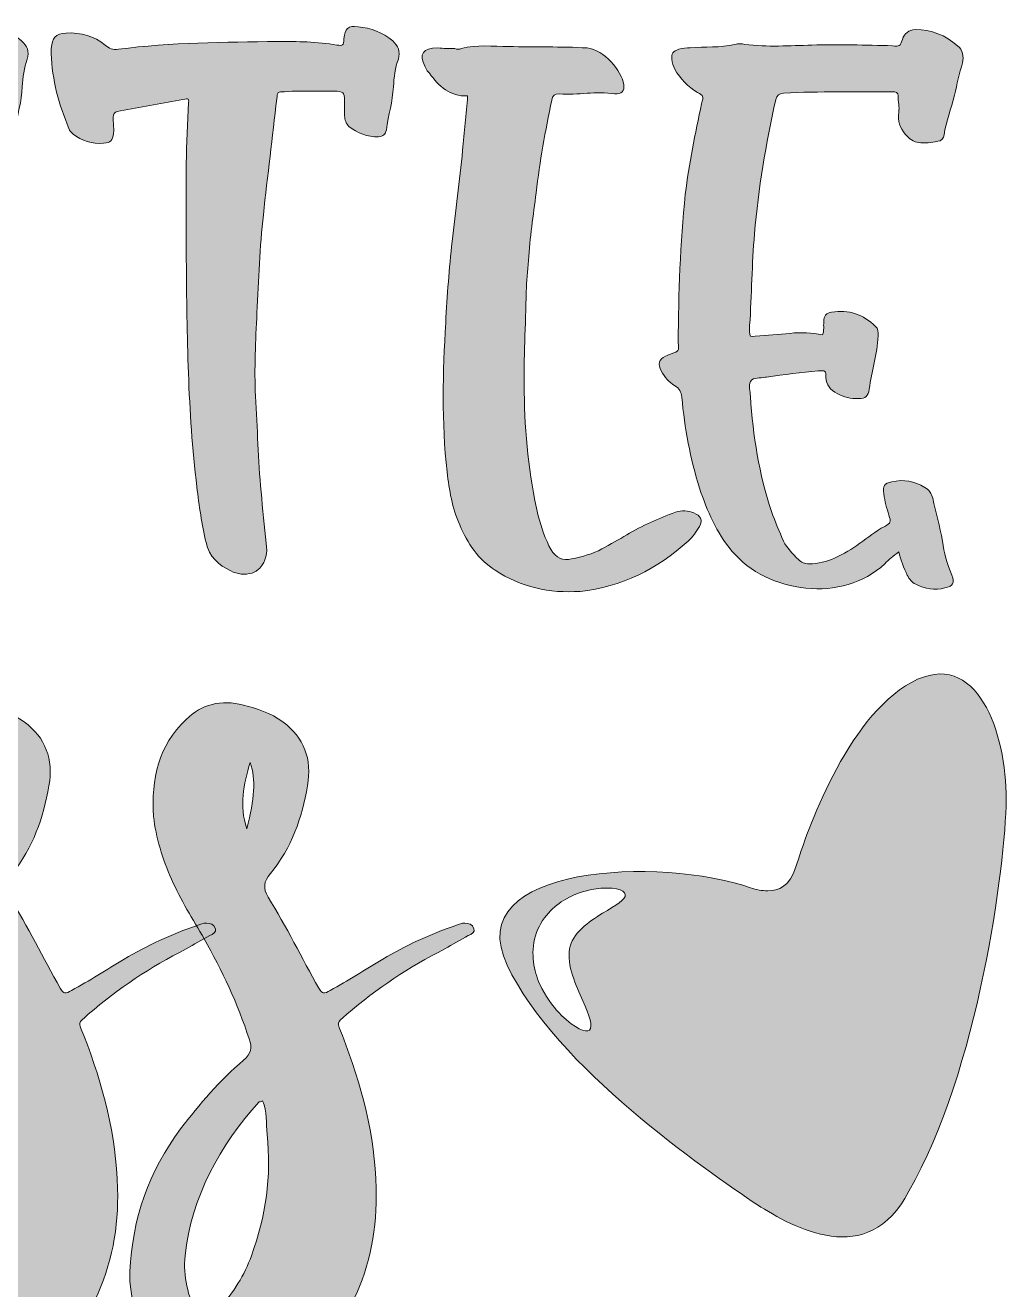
# Model space of a CAD drawing. Header units: inches. Extents: x 147 to 932, y -952 to -128.
# Drawn here: x 540 to 932, y -633 to -128 of the extents above; entities that cross this region are included whole.
import ezdxf

# ---------------------------------------------------------------- set-up
doc = ezdxf.new("R2010")
doc.units = ezdxf.units.IN
doc.header["$MEASUREMENT"] = 0
doc.layers.add('Layer 1', color=7, linetype='Continuous')

# ---------------------------------------------------------------- blocks, each defined once
blk = doc.blocks.new('block 3')
at = {"layer": 'Layer 1', "true_color": 0xf4d561}
h = blk.add_hatch(color=41, dxfattribs=at)
h.dxf.hatch_style = 2
edge = h.paths.add_edge_path()
edge.add_spline(control_points=[(498.21, -568.61), (505.85, -558.73), (513.94, -549.29), (523.37, -541.2), (526.52, -538.51), (526.97, -536.26), (525.62, -532.67), (521.13, -518.74), (514.84, -505.26), (507.65, -492.68), (503.15, -485.05), (498.21, -476.96), (494.62, -468.87), (491.03, -460.79), (488.33, -452.25), (487.43, -443.72), (486.53, -428.89), (489.23, -415.41), (500.46, -405.08), (506.75, -398.79), (514.39, -396.99), (523.37, -399.24), (528.76, -400.59), (534.15, -402.38), (539.1, -405.98), (547.63, -412.27), (550.78, -420.8), (548.98, -431.59), (546.73, -444.17), (542.69, -456.29), (534.15, -466.63), (531.46, -469.77), (531.01, -472.47), (533.25, -476.06), (540.45, -487.74), (546.73, -500.32), (553.47, -512.45), (554.82, -514.7), (555.72, -514.7), (557.96, -513.35), (565.15, -509.31), (571.89, -505.26), (579.08, -500.77), (588.06, -495.38), (597.95, -490.89), (608.28, -487.29), (609.63, -486.84), (610.53, -486.39), (611.87, -486.39), (613.22, -486.39), (615.02, -486.84), (615.47, -488.64), (615.92, -489.99), (614.57, -490.89), (613.22, -491.34), (610.08, -493.13), (606.94, -494.93), (603.79, -496.73), (589.41, -503.92), (576.84, -512.45), (564.7, -522.79), (560.21, -526.83), (560.66, -525.48), (562.91, -531.32), (570.55, -551.09), (575.94, -571.31), (576.38, -592.42), (576.84, -608.15), (574.14, -622.97), (567.4, -636.9), (558.86, -654.87), (536.4, -667.45), (515.29, -664.3), (511.24, -663.4), (506.75, -662.96), (502.26, -661.61), (482.94, -654.87), (479.79, -645.88), (478, -629.71), (478, -628.36), (478, -627.01), (478, -625.66), (478.89, -604.55), (485.63, -585.68), (498.21, -568.61)], knot_values=[0, 0, 0, 0, 1, 1, 1, 2, 2, 2, 3, 3, 3, 4, 4, 4, 5, 5, 5, 6, 6, 6, 7, 7, 7, 8, 8, 8, 9, 9, 9, 10, 10, 10, 11, 11, 11, 12, 12, 12, 13, 13, 13, 14, 14, 14, 15, 15, 15, 16, 16, 16, 17, 17, 17, 18, 18, 18, 19, 19, 19, 20, 20, 20, 21, 21, 21, 22, 22, 22, 23, 23, 23, 24, 24, 24, 25, 25, 25, 26, 26, 26, 27, 27, 27, 28, 28, 28, 28], degree=3, periodic=1)
edge = h.paths.add_edge_path()
edge.add_spline(control_points=[(529.66, -557.83), (513.94, -575.35), (502.71, -595.56), (500.01, -619.37), (499.11, -627.46), (501.36, -635.55), (504.5, -642.74), (505.85, -645.88), (506.75, -645.88), (509.44, -644.08), (510.79, -643.19), (512.14, -641.84), (513.49, -640.49), (519.33, -634.2), (523.82, -627.01), (526.52, -619.37), (532.36, -603.65), (534.6, -587.48), (532.81, -570.85), (532.36, -566.36), (532.81, -561.87), (531.01, -557.38), (530.11, -557.83), (529.66, -557.83), (529.66, -557.83)], knot_values=[0, 0, 0, 0, 1, 1, 1, 2, 2, 2, 3, 3, 3, 4, 4, 4, 5, 5, 5, 6, 6, 6, 7, 7, 7, 8, 8, 8, 8], degree=3, periodic=1)
edge = h.paths.add_edge_path()
edge.add_spline(control_points=[(524.72, -448.66), (527.86, -436.53), (528.31, -429.34), (526.07, -422.15), (523.37, -431.14), (521.58, -439.22), (524.72, -448.66)], knot_values=[0, 0, 0, 0, 1, 1, 1, 2, 2, 2, 2], degree=3, periodic=1)
h = blk.add_hatch(color=41, dxfattribs=at)
h.dxf.hatch_style = 2
edge = h.paths.add_edge_path()
edge.add_spline(control_points=[(601.54, -568.61), (609.18, -558.73), (617.26, -549.29), (626.7, -541.2), (629.85, -538.51), (630.29, -536.26), (628.95, -532.67), (624.46, -518.74), (618.16, -505.26), (610.98, -492.68), (606.48, -485.05), (601.54, -476.96), (597.95, -468.87), (594.36, -460.79), (591.66, -452.25), (590.76, -443.72), (589.86, -428.89), (592.56, -415.41), (603.79, -405.08), (610.08, -398.79), (617.72, -396.99), (626.7, -399.24), (632.09, -400.59), (637.48, -402.38), (642.43, -405.98), (650.96, -412.27), (654.11, -420.8), (652.31, -431.59), (650.07, -444.17), (646.02, -456.29), (637.48, -466.63), (634.79, -469.77), (634.34, -472.47), (636.58, -476.06), (643.77, -487.74), (650.07, -500.32), (656.8, -512.45), (658.15, -514.7), (659.05, -514.7), (661.29, -513.35), (668.48, -509.31), (675.22, -505.26), (682.41, -500.77), (691.39, -495.38), (701.28, -490.89), (711.61, -487.29), (712.96, -486.84), (713.86, -486.39), (715.2, -486.39), (716.55, -486.39), (718.35, -486.84), (718.8, -488.64), (719.25, -489.99), (717.9, -490.89), (716.55, -491.34), (713.41, -493.13), (710.27, -494.93), (707.12, -496.73), (692.74, -503.92), (680.17, -512.45), (668.03, -522.79), (663.54, -526.83), (663.99, -525.48), (666.24, -531.32), (673.88, -551.09), (679.27, -571.31), (679.71, -592.42), (680.17, -608.15), (677.47, -622.97), (670.73, -636.9), (662.19, -654.87), (639.73, -667.45), (618.62, -664.3), (614.57, -663.4), (610.08, -662.96), (605.59, -661.61), (586.27, -654.87), (583.12, -645.88), (581.33, -629.71), (581.33, -628.36), (581.33, -627.01), (581.33, -625.66), (582.23, -604.55), (588.96, -585.68), (601.54, -568.61)], knot_values=[0, 0, 0, 0, 1, 1, 1, 2, 2, 2, 3, 3, 3, 4, 4, 4, 5, 5, 5, 6, 6, 6, 7, 7, 7, 8, 8, 8, 9, 9, 9, 10, 10, 10, 11, 11, 11, 12, 12, 12, 13, 13, 13, 14, 14, 14, 15, 15, 15, 16, 16, 16, 17, 17, 17, 18, 18, 18, 19, 19, 19, 20, 20, 20, 21, 21, 21, 22, 22, 22, 23, 23, 23, 24, 24, 24, 25, 25, 25, 26, 26, 26, 27, 27, 27, 28, 28, 28, 28], degree=3, periodic=1)
edge = h.paths.add_edge_path()
edge.add_spline(control_points=[(632.99, -557.83), (617.26, -575.35), (606.04, -595.56), (603.34, -619.37), (602.44, -627.46), (604.69, -635.55), (607.83, -642.74), (609.18, -645.88), (610.08, -645.88), (612.77, -644.08), (614.12, -643.19), (615.47, -641.84), (616.82, -640.49), (622.66, -634.2), (627.15, -627.01), (629.85, -619.37), (635.69, -603.65), (637.93, -587.48), (636.14, -570.85), (635.69, -566.36), (636.14, -561.87), (634.34, -557.38), (633.44, -557.83), (632.99, -557.83), (632.99, -557.83)], knot_values=[0, 0, 0, 0, 1, 1, 1, 2, 2, 2, 3, 3, 3, 4, 4, 4, 5, 5, 5, 6, 6, 6, 7, 7, 7, 8, 8, 8, 8], degree=3, periodic=1)
edge = h.paths.add_edge_path()
edge.add_spline(control_points=[(628.05, -448.66), (631.19, -436.53), (631.64, -429.34), (629.4, -422.15), (626.7, -431.14), (624.9, -439.22), (628.05, -448.66)], knot_values=[0, 0, 0, 0, 1, 1, 1, 2, 2, 2, 2], degree=3, periodic=1)
at = {"layer": 'Layer 1', "lineweight": 0}
for points, knots in [([(498.21, -568.61), (505.85, -558.73), (513.94, -549.29), (523.37, -541.2), (526.52, -538.51), (526.97, -536.26), (525.62, -532.67), (521.13, -518.74), (514.84, -505.26), (507.65, -492.68), (503.15, -485.05), (498.21, -476.96), (494.62, -468.87), (491.03, -460.79), (488.33, -452.25), (487.43, -443.72), (486.53, -428.89), (489.23, -415.41), (500.46, -405.08), (506.75, -398.79), (514.39, -396.99), (523.37, -399.24), (528.76, -400.59), (534.15, -402.38), (539.1, -405.98), (547.63, -412.27), (550.78, -420.8), (548.98, -431.59), (546.73, -444.17), (542.69, -456.29), (534.15, -466.63), (531.46, -469.77), (531.01, -472.47), (533.25, -476.06), (540.45, -487.74), (546.73, -500.32), (553.47, -512.45), (554.82, -514.7), (555.72, -514.7), (557.96, -513.35), (565.15, -509.31), (571.89, -505.26), (579.08, -500.77), (588.06, -495.38), (597.95, -490.89), (608.28, -487.29), (609.63, -486.84), (610.53, -486.39), (611.87, -486.39), (613.22, -486.39), (615.02, -486.84), (615.47, -488.64), (615.92, -489.99), (614.57, -490.89), (613.22, -491.34), (610.08, -493.13), (606.94, -494.93), (603.79, -496.73), (589.41, -503.92), (576.84, -512.45), (564.7, -522.79), (560.21, -526.83), (560.66, -525.48), (562.91, -531.32), (570.55, -551.09), (575.94, -571.31), (576.38, -592.42), (576.84, -608.15), (574.14, -622.97), (567.4, -636.9), (558.86, -654.87), (536.4, -667.45), (515.29, -664.3), (511.24, -663.4), (506.75, -662.96), (502.26, -661.61), (482.94, -654.87), (479.79, -645.88), (478, -629.71), (478, -628.36), (478, -627.01), (478, -625.66), (478.89, -604.55), (485.63, -585.68), (498.21, -568.61)], [0, 0, 0, 0, 1, 1, 1, 2, 2, 2, 3, 3, 3, 4, 4, 4, 5, 5, 5, 6, 6, 6, 7, 7, 7, 8, 8, 8, 9, 9, 9, 10, 10, 10, 11, 11, 11, 12, 12, 12, 13, 13, 13, 14, 14, 14, 15, 15, 15, 16, 16, 16, 17, 17, 17, 18, 18, 18, 19, 19, 19, 20, 20, 20, 21, 21, 21, 22, 22, 22, 23, 23, 23, 24, 24, 24, 25, 25, 25, 26, 26, 26, 27, 27, 27, 28, 28, 28, 28]), ([(601.54, -568.61), (609.18, -558.73), (617.26, -549.29), (626.7, -541.2), (629.85, -538.51), (630.29, -536.26), (628.95, -532.67), (624.46, -518.74), (618.16, -505.26), (610.98, -492.68), (606.48, -485.05), (601.54, -476.96), (597.95, -468.87), (594.36, -460.79), (591.66, -452.25), (590.76, -443.72), (589.86, -428.89), (592.56, -415.41), (603.79, -405.08), (610.08, -398.79), (617.72, -396.99), (626.7, -399.24), (632.09, -400.59), (637.48, -402.38), (642.43, -405.98), (650.96, -412.27), (654.11, -420.8), (652.31, -431.59), (650.07, -444.17), (646.02, -456.29), (637.48, -466.63), (634.79, -469.77), (634.34, -472.47), (636.58, -476.06), (643.77, -487.74), (650.07, -500.32), (656.8, -512.45), (658.15, -514.7), (659.05, -514.7), (661.29, -513.35), (668.48, -509.31), (675.22, -505.26), (682.41, -500.77), (691.39, -495.38), (701.28, -490.89), (711.61, -487.29), (712.96, -486.84), (713.86, -486.39), (715.2, -486.39), (716.55, -486.39), (718.35, -486.84), (718.8, -488.64), (719.25, -489.99), (717.9, -490.89), (716.55, -491.34), (713.41, -493.13), (710.27, -494.93), (707.12, -496.73), (692.74, -503.92), (680.17, -512.45), (668.03, -522.79), (663.54, -526.83), (663.99, -525.48), (666.24, -531.32), (673.88, -551.09), (679.27, -571.31), (679.71, -592.42), (680.17, -608.15), (677.47, -622.97), (670.73, -636.9), (662.19, -654.87), (639.73, -667.45), (618.62, -664.3), (614.57, -663.4), (610.08, -662.96), (605.59, -661.61), (586.27, -654.87), (583.12, -645.88), (581.33, -629.71), (581.33, -628.36), (581.33, -627.01), (581.33, -625.66), (582.23, -604.55), (588.96, -585.68), (601.54, -568.61)], [0, 0, 0, 0, 1, 1, 1, 2, 2, 2, 3, 3, 3, 4, 4, 4, 5, 5, 5, 6, 6, 6, 7, 7, 7, 8, 8, 8, 9, 9, 9, 10, 10, 10, 11, 11, 11, 12, 12, 12, 13, 13, 13, 14, 14, 14, 15, 15, 15, 16, 16, 16, 17, 17, 17, 18, 18, 18, 19, 19, 19, 20, 20, 20, 21, 21, 21, 22, 22, 22, 23, 23, 23, 24, 24, 24, 25, 25, 25, 26, 26, 26, 27, 27, 27, 28, 28, 28, 28]), ([(628.05, -448.66), (631.19, -436.53), (631.64, -429.34), (629.4, -422.15), (626.7, -431.14), (624.9, -439.22), (628.05, -448.66)], [0, 0, 0, 0, 1, 1, 1, 2, 2, 2, 2]), ([(632.99, -557.83), (617.26, -575.35), (606.04, -595.56), (603.34, -619.37), (602.44, -627.46), (604.69, -635.55), (607.83, -642.74), (609.18, -645.88), (610.08, -645.88), (612.77, -644.08), (614.12, -643.19), (615.47, -641.84), (616.82, -640.49), (622.66, -634.2), (627.15, -627.01), (629.85, -619.37), (635.69, -603.65), (637.93, -587.48), (636.14, -570.85), (635.69, -566.36), (636.14, -561.87), (634.34, -557.38), (633.44, -557.83), (632.99, -557.83), (632.99, -557.83)], [0, 0, 0, 0, 1, 1, 1, 2, 2, 2, 3, 3, 3, 4, 4, 4, 5, 5, 5, 6, 6, 6, 7, 7, 7, 8, 8, 8, 8])]:
    blk.add_open_spline(points, degree=3, knots=knots, dxfattribs=at)
blk = doc.blocks.new('block 4')
at = {"layer": 'Layer 1', "true_color": 0xffffff}
h = blk.add_hatch(color=7, dxfattribs=at)
h.dxf.hatch_style = 2
edge = h.paths.add_edge_path()
edge.add_spline(control_points=[(455.56, -183.47), (455.56, -175.56), (456.13, -167.37), (456.41, -159.18), (456.69, -156.92), (456.69, -156.63), (454.15, -157.2), (446.24, -158.61), (438.61, -160.02), (430.71, -161.44), (426.19, -162.28), (426.19, -162.28), (426.47, -167.08), (426.47, -168.21), (426.75, -169.34), (426.47, -170.76), (426.19, -173.58), (425.34, -174.43), (422.51, -174.71), (417.99, -174.99), (413.76, -173.86), (410.37, -171.04), (409.52, -170.47), (408.95, -169.63), (408.67, -168.78), (404.72, -159.46), (401.89, -149.29), (401.61, -138.84), (401.61, -138.27), (401.61, -137.42), (401.61, -136.86), (401.89, -132.62), (403.31, -130.93), (407.54, -130.64), (413.47, -130.36), (418.84, -131.77), (423.08, -135.45), (424.77, -136.86), (426.19, -137.42), (428.45, -137.14), (449.63, -134.32), (470.82, -134.32), (492, -134.03), (499.91, -134.03), (507.82, -134.03), (515.73, -135.45), (518.27, -135.73), (518.27, -135.73), (518.56, -132.9), (518.84, -128.95), (520.25, -127.54), (524.21, -128.1), (529.29, -128.67), (534.09, -130.36), (538.05, -133.75), (540.31, -135.73), (541.16, -137.99), (540.31, -141.1), (538.9, -144.49), (538.61, -148.44), (538.33, -152.11), (538.05, -158.04), (536.35, -163.41), (535.5, -169.34), (535.22, -171.04), (534.09, -171.89), (532.4, -172.17), (527.88, -172.17), (523.92, -170.76), (520.53, -167.93), (519.4, -166.8), (518.84, -165.39), (518.84, -163.69), (518.84, -161.72), (518.84, -159.74), (518.84, -157.76), (518.56, -154.09), (518.56, -154.09), (514.6, -153.81), (512.06, -153.81), (509.52, -153.81), (506.98, -153.81), (503.02, -153.81), (498.78, -153.81), (494.83, -154.09), (492, -154.09), (492, -154.09), (491.72, -156.92), (490.03, -172.17), (488.05, -187.7), (486.35, -203.24), (484.94, -216.24), (484.38, -229.23), (483.81, -242.5), (483.25, -253.52), (482.68, -264.82), (483.25, -275.84), (484.09, -288.55), (484.09, -301.26), (485.51, -313.97), (486.07, -321.03), (486.64, -327.81), (487.48, -334.59), (488.05, -338.55), (487.48, -341.66), (484.94, -344.48), (484.09, -345.33), (482.96, -346.17), (481.84, -346.46), (479.01, -347.31), (475.9, -347.02), (473.36, -345.61), (468.56, -343.35), (464.6, -339.96), (463.47, -334.31), (461.78, -326.97), (460.65, -319.62), (459.8, -312), (456.13, -281.77), (455.85, -251.54), (455.56, -221.04), (455.56, -208.61), (455.56, -196.18), (455.56, -183.47)], knot_values=[0, 0, 0, 0, 1, 1, 1, 2, 2, 2, 3, 3, 3, 4, 4, 4, 5, 5, 5, 6, 6, 6, 7, 7, 7, 8, 8, 8, 9, 9, 9, 10, 10, 10, 11, 11, 11, 12, 12, 12, 13, 13, 13, 14, 14, 14, 15, 15, 15, 16, 16, 16, 17, 17, 17, 18, 18, 18, 19, 19, 19, 20, 20, 20, 21, 21, 21, 22, 22, 22, 23, 23, 23, 24, 24, 24, 25, 25, 25, 26, 26, 26, 27, 27, 27, 28, 28, 28, 29, 29, 29, 30, 30, 30, 31, 31, 31, 32, 32, 32, 33, 33, 33, 34, 34, 34, 35, 35, 35, 36, 36, 36, 37, 37, 37, 38, 38, 38, 39, 39, 39, 40, 40, 40, 41, 41, 41, 41], degree=3, periodic=1)
h = blk.add_hatch(color=7, dxfattribs=at)
h.dxf.hatch_style = 2
edge = h.paths.add_edge_path()
edge.add_spline(control_points=[(603.85, -183.47), (603.85, -175.56), (604.42, -167.37), (604.7, -159.18), (604.98, -156.92), (604.98, -156.63), (602.44, -157.2), (594.53, -158.61), (586.9, -160.02), (578.99, -161.44), (574.47, -162.28), (574.47, -162.28), (574.75, -167.08), (574.75, -168.21), (575.04, -169.34), (574.75, -170.76), (574.47, -173.58), (573.63, -174.43), (570.8, -174.71), (566.28, -174.99), (562.05, -173.86), (558.66, -171.04), (557.81, -170.47), (557.24, -169.63), (556.96, -168.78), (553, -159.46), (550.18, -149.29), (549.9, -138.84), (549.9, -138.27), (549.9, -137.42), (549.9, -136.86), (550.18, -132.62), (551.59, -130.93), (555.83, -130.64), (561.76, -130.36), (567.13, -131.77), (571.37, -135.45), (573.06, -136.86), (574.47, -137.42), (576.73, -137.14), (597.92, -134.32), (619.1, -134.32), (640.29, -134.03), (648.2, -134.03), (656.11, -134.03), (664.02, -135.45), (666.56, -135.73), (666.56, -135.73), (666.85, -132.9), (667.13, -128.95), (668.54, -127.54), (672.49, -128.1), (677.58, -128.67), (682.38, -130.36), (686.33, -133.75), (688.6, -135.73), (689.44, -137.99), (688.6, -141.1), (687.18, -144.49), (686.9, -148.44), (686.62, -152.11), (686.33, -158.04), (684.64, -163.41), (683.8, -169.34), (683.51, -171.04), (682.38, -171.89), (680.69, -172.17), (676.17, -172.17), (672.21, -170.76), (668.82, -167.93), (667.69, -166.8), (667.13, -165.39), (667.13, -163.69), (667.13, -161.72), (667.13, -159.74), (667.13, -157.76), (666.85, -154.09), (666.85, -154.09), (662.89, -153.81), (660.35, -153.81), (657.81, -153.81), (655.26, -153.81), (651.31, -153.81), (647.07, -153.81), (643.12, -154.09), (640.29, -154.09), (640.29, -154.09), (640.01, -156.92), (638.32, -172.17), (636.34, -187.7), (634.64, -203.24), (633.23, -216.24), (632.66, -229.23), (632.1, -242.5), (631.53, -253.52), (630.97, -264.82), (631.53, -275.84), (632.38, -288.55), (632.38, -301.26), (633.8, -313.97), (634.36, -321.03), (634.93, -327.81), (635.77, -334.59), (636.34, -338.55), (635.77, -341.66), (633.23, -344.48), (632.38, -345.33), (631.25, -346.17), (630.12, -346.46), (627.3, -347.31), (624.19, -347.02), (621.65, -345.61), (616.85, -343.35), (612.89, -339.96), (611.76, -334.31), (610.06, -326.97), (608.94, -319.62), (608.09, -312), (604.42, -281.77), (604.13, -251.54), (603.85, -221.04), (603.85, -208.61), (603.85, -196.18), (603.85, -183.47)], knot_values=[0, 0, 0, 0, 1, 1, 1, 2, 2, 2, 3, 3, 3, 4, 4, 4, 5, 5, 5, 6, 6, 6, 7, 7, 7, 8, 8, 8, 9, 9, 9, 10, 10, 10, 11, 11, 11, 12, 12, 12, 13, 13, 13, 14, 14, 14, 15, 15, 15, 16, 16, 16, 17, 17, 17, 18, 18, 18, 19, 19, 19, 20, 20, 20, 21, 21, 21, 22, 22, 22, 23, 23, 23, 24, 24, 24, 25, 25, 25, 26, 26, 26, 27, 27, 27, 28, 28, 28, 29, 29, 29, 30, 30, 30, 31, 31, 31, 32, 32, 32, 33, 33, 33, 34, 34, 34, 35, 35, 35, 36, 36, 36, 37, 37, 37, 38, 38, 38, 39, 39, 39, 40, 40, 40, 41, 41, 41, 41], degree=3, periodic=1)
h = blk.add_hatch(color=7, dxfattribs=at)
h.dxf.hatch_style = 2
edge = h.paths.add_edge_path()
edge.add_spline(control_points=[(858.64, -246.18), (858.64, -243.64), (859.48, -242.5), (861.74, -242.22), (868.52, -241.09), (874.45, -243.07), (879.26, -247.87), (880.38, -248.72), (880.38, -250.13), (880.38, -251.83), (879.82, -258.89), (877.84, -265.95), (876.72, -273.01), (876.43, -275.84), (875.3, -276.69), (872.48, -276.69), (869.37, -276.97), (866.54, -276.12), (864, -274.71), (861.18, -273.3), (859.48, -271.32), (859.48, -268.21), (859.48, -265.67), (859.2, -265.39), (856.37, -265.67), (849.6, -266.23), (842.82, -267.08), (835.76, -268.21), (835.76, -268.21), (835.47, -268.21), (835.19, -268.21), (833.21, -268.78), (830.67, -267.93), (829.26, -269.91), (828.41, -271.6), (829.26, -273.86), (829.26, -275.84), (830.39, -291.66), (832.65, -306.91), (837.73, -321.88), (839.14, -326.12), (840.84, -329.79), (842.53, -333.75), (843.94, -336.57), (846.21, -338.83), (848.46, -341.09), (849.6, -342.22), (851.01, -342.79), (852.7, -342.79), (856.37, -342.79), (859.77, -341.94), (862.87, -340.53), (866.54, -338.83), (869.93, -336.85), (873.04, -334.59), (876.15, -332.33), (879.26, -329.79), (882.93, -327.81), (885.47, -326.4), (885.47, -326.12), (884.62, -323.29), (883.77, -320.75), (882.93, -317.93), (882.65, -314.82), (882.08, -311.71), (882.65, -310.58), (885.75, -310.02), (890.56, -308.89), (894.79, -309.74), (899.03, -312.28), (900.72, -313.13), (901.57, -314.82), (902.14, -316.51), (903.26, -322.17), (904.96, -327.81), (906.09, -333.75), (906.66, -338.27), (907.78, -342.79), (909.76, -347.31), (910.89, -350.41), (910.33, -351.83), (906.94, -352.39), (902.98, -353.52), (899.03, -352.67), (895.36, -350.98), (893.66, -350.13), (892.81, -349), (891.97, -347.31), (890.56, -344.48), (889.42, -341.37), (888.58, -337.98), (886.32, -339.68), (884.62, -341.09), (882.93, -342.79), (866.26, -358.61), (836.04, -354.65), (821.91, -337.7), (815.7, -330.36), (812.02, -321.6), (808.92, -312.56), (805.25, -300.7), (802.99, -288.55), (801.86, -276.12), (801.57, -274.14), (801.01, -272.73), (799.03, -271.6), (796.77, -270.19), (795.07, -268.21), (793.66, -265.67), (792.25, -262.85), (792.53, -261.15), (795.36, -259.74), (796.21, -259.45), (796.77, -259.17), (797.62, -258.89), (800.73, -257.76), (800.73, -257.76), (800.45, -254.37), (800.45, -234.6), (801.29, -214.82), (803.27, -195.05), (804.68, -182.9), (807.22, -170.76), (809.77, -158.89), (810.61, -155.78), (810.61, -155.78), (808.07, -154.37), (804.4, -152.11), (801.29, -149), (799.03, -145.05), (798.47, -143.92), (797.9, -142.51), (797.9, -141.1), (797.62, -138.84), (798.18, -137.99), (800.73, -137.14), (802.14, -136.58), (803.83, -136.58), (805.25, -136.58), (811.18, -136.01), (817.11, -136.58), (823.04, -135.16), (824.45, -134.88), (825.87, -134.88), (827, -135.16), (836.04, -136.29), (845.08, -135.73), (853.84, -135.45), (864.57, -135.16), (875.3, -135.45), (886.04, -135.73), (888.86, -136.01), (889.14, -136.01), (889.99, -133.19), (890.84, -130.64), (892.53, -129.51), (895.08, -129.23), (901.57, -129.23), (907.22, -131.49), (912.02, -135.73), (914.28, -137.42), (914.57, -139.97), (914, -142.51), (912.87, -146.74), (911.74, -150.98), (910.89, -155.5), (909.48, -160.87), (907.5, -165.95), (906.66, -171.32), (906.66, -172.73), (905.53, -173.86), (904.12, -173.86), (901.57, -174.43), (899.03, -174.71), (896.49, -174.43), (894.51, -174.15), (892.81, -173.02), (891.12, -171.04), (889.14, -168.5), (888.01, -165.95), (888.58, -162.28), (888.86, -160.3), (888.29, -158.04), (888.29, -155.78), (888.29, -154.37), (887.45, -154.09), (886.04, -154.09), (886.04, -154.09), (886.04, -154.09), (885.75, -154.09), (871.34, -154.37), (856.94, -153.81), (842.53, -154.66), (840.56, -154.94), (839.99, -155.5), (839.42, -157.2), (835.47, -174.99), (832.37, -192.79), (830.95, -210.87), (829.82, -223.01), (829.82, -235.16), (828.97, -247.59), (828.97, -248.16), (828.97, -249), (828.97, -249.85), (828.97, -252.11), (828.97, -252.11), (831.23, -251.83), (836.04, -251.54), (840.56, -250.98), (845.08, -250.7), (849.6, -250.13), (853.84, -250.42), (858.07, -251.26), (858.92, -249.29), (858.35, -247.87), (858.64, -246.18)], knot_values=[0, 0, 0, 0, 1, 1, 1, 2, 2, 2, 3, 3, 3, 4, 4, 4, 5, 5, 5, 6, 6, 6, 7, 7, 7, 8, 8, 8, 9, 9, 9, 10, 10, 10, 11, 11, 11, 12, 12, 12, 13, 13, 13, 14, 14, 14, 15, 15, 15, 16, 16, 16, 17, 17, 17, 18, 18, 18, 19, 19, 19, 20, 20, 20, 21, 21, 21, 22, 22, 22, 23, 23, 23, 24, 24, 24, 25, 25, 25, 26, 26, 26, 27, 27, 27, 28, 28, 28, 29, 29, 29, 30, 30, 30, 31, 31, 31, 32, 32, 32, 33, 33, 33, 34, 34, 34, 35, 35, 35, 36, 36, 36, 37, 37, 37, 38, 38, 38, 39, 39, 39, 40, 40, 40, 41, 41, 41, 42, 42, 42, 43, 43, 43, 44, 44, 44, 45, 45, 45, 46, 46, 46, 47, 47, 47, 48, 48, 48, 49, 49, 49, 50, 50, 50, 51, 51, 51, 52, 52, 52, 53, 53, 53, 54, 54, 54, 55, 55, 55, 56, 56, 56, 57, 57, 57, 58, 58, 58, 59, 59, 59, 60, 60, 60, 61, 61, 61, 62, 62, 62, 63, 63, 63, 64, 64, 64, 65, 65, 65, 66, 66, 66, 67, 67, 67, 68, 68, 68, 69, 69, 69, 70, 70, 70, 71, 71, 71, 72, 72, 72, 72], degree=3, periodic=1)
h = blk.add_hatch(color=7, dxfattribs=at)
h.dxf.hatch_style = 2
edge = h.paths.add_edge_path()
edge.add_spline(control_points=[(701.02, -146.74), (700.45, -146.18), (699.88, -145.33), (699.32, -144.2), (696.78, -138.84), (698.19, -136.58), (704.4, -136.58), (706.67, -136.86), (708.92, -136.86), (711.19, -136.86), (712.03, -137.14), (713.16, -137.14), (713.73, -136.86), (719.94, -135.16), (726.44, -136.01), (732.66, -136.01), (743.11, -136.29), (753.56, -136.01), (764.01, -136.58), (770.79, -137.14), (777.85, -145.9), (778.7, -151.26), (778.98, -153.81), (777.85, -155.22), (775.03, -154.94), (767.68, -153.81), (760.34, -155.5), (752.99, -154.94), (751.02, -154.94), (750.17, -155.5), (749.89, -157.48), (747.34, -169.63), (745.08, -182.06), (743.67, -194.48), (742.54, -203.52), (741.13, -212.56), (740.56, -221.6), (740.28, -225.84), (739.71, -229.79), (739.71, -234.03), (739.43, -247.31), (738.59, -260.58), (738.87, -274.14), (739.15, -290.81), (740.56, -307.19), (744.52, -323.58), (745.65, -328.38), (747.34, -332.9), (749.6, -337.14), (751.58, -340.53), (754.4, -341.66), (757.79, -340.81), (762.03, -339.96), (766.27, -338.83), (769.94, -336.85), (773.33, -334.88), (776.72, -333.18), (779.83, -331.2), (786.04, -327.53), (792.54, -324.71), (799.32, -322.17), (801.86, -321.32), (804.41, -321.6), (806.66, -322.45), (809.49, -323.58), (810.34, -325.27), (808.93, -327.81), (807.51, -330.07), (806.38, -332.05), (804.41, -333.75), (791.98, -344.76), (777.85, -352.11), (761.18, -353.8), (749.04, -354.65), (737.46, -352.11), (727.28, -345.33), (720.51, -341.09), (716.27, -334.59), (713.16, -327.25), (710.06, -320.47), (708.92, -313.41), (708.08, -306.06), (705.82, -286.01), (706.38, -266.23), (707.51, -246.46), (708.08, -235.44), (708.92, -224.71), (710.06, -213.98), (711.47, -201.83), (712.88, -189.68), (714.29, -177.54), (714.86, -170.19), (715.71, -163.13), (716.27, -155.78), (709.21, -156.07), (704.69, -151.83), (701.02, -146.74)], knot_values=[0, 0, 0, 0, 1, 1, 1, 2, 2, 2, 3, 3, 3, 4, 4, 4, 5, 5, 5, 6, 6, 6, 7, 7, 7, 8, 8, 8, 9, 9, 9, 10, 10, 10, 11, 11, 11, 12, 12, 12, 13, 13, 13, 14, 14, 14, 15, 15, 15, 16, 16, 16, 17, 17, 17, 18, 18, 18, 19, 19, 19, 20, 20, 20, 21, 21, 21, 22, 22, 22, 23, 23, 23, 24, 24, 24, 25, 25, 25, 26, 26, 26, 27, 27, 27, 28, 28, 28, 29, 29, 29, 30, 30, 30, 31, 31, 31, 32, 32, 32, 32], degree=3, periodic=1)
at = {"layer": 'Layer 1', "lineweight": 0}
for points, knots in [([(455.56, -183.47), (455.56, -175.56), (456.13, -167.37), (456.41, -159.18), (456.69, -156.92), (456.69, -156.63), (454.15, -157.2), (446.24, -158.61), (438.61, -160.02), (430.71, -161.44), (426.19, -162.28), (426.19, -162.28), (426.47, -167.08), (426.47, -168.21), (426.75, -169.34), (426.47, -170.76), (426.19, -173.58), (425.34, -174.43), (422.51, -174.71), (417.99, -174.99), (413.76, -173.86), (410.37, -171.04), (409.52, -170.47), (408.95, -169.63), (408.67, -168.78), (404.72, -159.46), (401.89, -149.29), (401.61, -138.84), (401.61, -138.27), (401.61, -137.42), (401.61, -136.86), (401.89, -132.62), (403.31, -130.93), (407.54, -130.64), (413.47, -130.36), (418.84, -131.77), (423.08, -135.45), (424.77, -136.86), (426.19, -137.42), (428.45, -137.14), (449.63, -134.32), (470.82, -134.32), (492, -134.03), (499.91, -134.03), (507.82, -134.03), (515.73, -135.45), (518.27, -135.73), (518.27, -135.73), (518.56, -132.9), (518.84, -128.95), (520.25, -127.54), (524.21, -128.1), (529.29, -128.67), (534.09, -130.36), (538.05, -133.75), (540.31, -135.73), (541.16, -137.99), (540.31, -141.1), (538.9, -144.49), (538.61, -148.44), (538.33, -152.11), (538.05, -158.04), (536.35, -163.41), (535.5, -169.34), (535.22, -171.04), (534.09, -171.89), (532.4, -172.17), (527.88, -172.17), (523.92, -170.76), (520.53, -167.93), (519.4, -166.8), (518.84, -165.39), (518.84, -163.69), (518.84, -161.72), (518.84, -159.74), (518.84, -157.76), (518.56, -154.09), (518.56, -154.09), (514.6, -153.81), (512.06, -153.81), (509.52, -153.81), (506.98, -153.81), (503.02, -153.81), (498.78, -153.81), (494.83, -154.09), (492, -154.09), (492, -154.09), (491.72, -156.92), (490.03, -172.17), (488.05, -187.7), (486.35, -203.24), (484.94, -216.24), (484.38, -229.23), (483.81, -242.5), (483.25, -253.52), (482.68, -264.82), (483.25, -275.84), (484.09, -288.55), (484.09, -301.26), (485.51, -313.97), (486.07, -321.03), (486.64, -327.81), (487.48, -334.59), (488.05, -338.55), (487.48, -341.66), (484.94, -344.48), (484.09, -345.33), (482.96, -346.17), (481.84, -346.46), (479.01, -347.31), (475.9, -347.02), (473.36, -345.61), (468.56, -343.35), (464.6, -339.96), (463.47, -334.31), (461.78, -326.97), (460.65, -319.62), (459.8, -312), (456.13, -281.77), (455.85, -251.54), (455.56, -221.04), (455.56, -208.61), (455.56, -196.18), (455.56, -183.47)], [0, 0, 0, 0, 1, 1, 1, 2, 2, 2, 3, 3, 3, 4, 4, 4, 5, 5, 5, 6, 6, 6, 7, 7, 7, 8, 8, 8, 9, 9, 9, 10, 10, 10, 11, 11, 11, 12, 12, 12, 13, 13, 13, 14, 14, 14, 15, 15, 15, 16, 16, 16, 17, 17, 17, 18, 18, 18, 19, 19, 19, 20, 20, 20, 21, 21, 21, 22, 22, 22, 23, 23, 23, 24, 24, 24, 25, 25, 25, 26, 26, 26, 27, 27, 27, 28, 28, 28, 29, 29, 29, 30, 30, 30, 31, 31, 31, 32, 32, 32, 33, 33, 33, 34, 34, 34, 35, 35, 35, 36, 36, 36, 37, 37, 37, 38, 38, 38, 39, 39, 39, 40, 40, 40, 41, 41, 41, 41]), ([(603.85, -183.47), (603.85, -175.56), (604.42, -167.37), (604.7, -159.18), (604.98, -156.92), (604.98, -156.63), (602.44, -157.2), (594.53, -158.61), (586.9, -160.02), (578.99, -161.44), (574.47, -162.28), (574.47, -162.28), (574.75, -167.08), (574.75, -168.21), (575.04, -169.34), (574.75, -170.76), (574.47, -173.58), (573.63, -174.43), (570.8, -174.71), (566.28, -174.99), (562.05, -173.86), (558.66, -171.04), (557.81, -170.47), (557.24, -169.63), (556.96, -168.78), (553, -159.46), (550.18, -149.29), (549.9, -138.84), (549.9, -138.27), (549.9, -137.42), (549.9, -136.86), (550.18, -132.62), (551.59, -130.93), (555.83, -130.64), (561.76, -130.36), (567.13, -131.77), (571.37, -135.45), (573.06, -136.86), (574.47, -137.42), (576.73, -137.14), (597.92, -134.32), (619.1, -134.32), (640.29, -134.03), (648.2, -134.03), (656.11, -134.03), (664.02, -135.45), (666.56, -135.73), (666.56, -135.73), (666.85, -132.9), (667.13, -128.95), (668.54, -127.54), (672.49, -128.1), (677.58, -128.67), (682.38, -130.36), (686.33, -133.75), (688.6, -135.73), (689.44, -137.99), (688.6, -141.1), (687.18, -144.49), (686.9, -148.44), (686.62, -152.11), (686.33, -158.04), (684.64, -163.41), (683.8, -169.34), (683.51, -171.04), (682.38, -171.89), (680.69, -172.17), (676.17, -172.17), (672.21, -170.76), (668.82, -167.93), (667.69, -166.8), (667.13, -165.39), (667.13, -163.69), (667.13, -161.72), (667.13, -159.74), (667.13, -157.76), (666.85, -154.09), (666.85, -154.09), (662.89, -153.81), (660.35, -153.81), (657.81, -153.81), (655.26, -153.81), (651.31, -153.81), (647.07, -153.81), (643.12, -154.09), (640.29, -154.09), (640.29, -154.09), (640.01, -156.92), (638.32, -172.17), (636.34, -187.7), (634.64, -203.24), (633.23, -216.24), (632.66, -229.23), (632.1, -242.5), (631.53, -253.52), (630.97, -264.82), (631.53, -275.84), (632.38, -288.55), (632.38, -301.26), (633.8, -313.97), (634.36, -321.03), (634.93, -327.81), (635.77, -334.59), (636.34, -338.55), (635.77, -341.66), (633.23, -344.48), (632.38, -345.33), (631.25, -346.17), (630.12, -346.46), (627.3, -347.31), (624.19, -347.02), (621.65, -345.61), (616.85, -343.35), (612.89, -339.96), (611.76, -334.31), (610.06, -326.97), (608.94, -319.62), (608.09, -312), (604.42, -281.77), (604.13, -251.54), (603.85, -221.04), (603.85, -208.61), (603.85, -196.18), (603.85, -183.47)], [0, 0, 0, 0, 1, 1, 1, 2, 2, 2, 3, 3, 3, 4, 4, 4, 5, 5, 5, 6, 6, 6, 7, 7, 7, 8, 8, 8, 9, 9, 9, 10, 10, 10, 11, 11, 11, 12, 12, 12, 13, 13, 13, 14, 14, 14, 15, 15, 15, 16, 16, 16, 17, 17, 17, 18, 18, 18, 19, 19, 19, 20, 20, 20, 21, 21, 21, 22, 22, 22, 23, 23, 23, 24, 24, 24, 25, 25, 25, 26, 26, 26, 27, 27, 27, 28, 28, 28, 29, 29, 29, 30, 30, 30, 31, 31, 31, 32, 32, 32, 33, 33, 33, 34, 34, 34, 35, 35, 35, 36, 36, 36, 37, 37, 37, 38, 38, 38, 39, 39, 39, 40, 40, 40, 41, 41, 41, 41]), ([(858.64, -246.18), (858.64, -243.64), (859.48, -242.5), (861.74, -242.22), (868.52, -241.09), (874.45, -243.07), (879.26, -247.87), (880.38, -248.72), (880.38, -250.13), (880.38, -251.83), (879.82, -258.89), (877.84, -265.95), (876.72, -273.01), (876.43, -275.84), (875.3, -276.69), (872.48, -276.69), (869.37, -276.97), (866.54, -276.12), (864, -274.71), (861.18, -273.3), (859.48, -271.32), (859.48, -268.21), (859.48, -265.67), (859.2, -265.39), (856.37, -265.67), (849.6, -266.23), (842.82, -267.08), (835.76, -268.21), (835.76, -268.21), (835.47, -268.21), (835.19, -268.21), (833.21, -268.78), (830.67, -267.93), (829.26, -269.91), (828.41, -271.6), (829.26, -273.86), (829.26, -275.84), (830.39, -291.66), (832.65, -306.91), (837.73, -321.88), (839.14, -326.12), (840.84, -329.79), (842.53, -333.75), (843.94, -336.57), (846.21, -338.83), (848.46, -341.09), (849.6, -342.22), (851.01, -342.79), (852.7, -342.79), (856.37, -342.79), (859.77, -341.94), (862.87, -340.53), (866.54, -338.83), (869.93, -336.85), (873.04, -334.59), (876.15, -332.33), (879.26, -329.79), (882.93, -327.81), (885.47, -326.4), (885.47, -326.12), (884.62, -323.29), (883.77, -320.75), (882.93, -317.93), (882.65, -314.82), (882.08, -311.71), (882.65, -310.58), (885.75, -310.02), (890.56, -308.89), (894.79, -309.74), (899.03, -312.28), (900.72, -313.13), (901.57, -314.82), (902.14, -316.51), (903.26, -322.17), (904.96, -327.81), (906.09, -333.75), (906.66, -338.27), (907.78, -342.79), (909.76, -347.31), (910.89, -350.41), (910.33, -351.83), (906.94, -352.39), (902.98, -353.52), (899.03, -352.67), (895.36, -350.98), (893.66, -350.13), (892.81, -349), (891.97, -347.31), (890.56, -344.48), (889.42, -341.37), (888.58, -337.98), (886.32, -339.68), (884.62, -341.09), (882.93, -342.79), (866.26, -358.61), (836.04, -354.65), (821.91, -337.7), (815.7, -330.36), (812.02, -321.6), (808.92, -312.56), (805.25, -300.7), (802.99, -288.55), (801.86, -276.12), (801.57, -274.14), (801.01, -272.73), (799.03, -271.6), (796.77, -270.19), (795.07, -268.21), (793.66, -265.67), (792.25, -262.85), (792.53, -261.15), (795.36, -259.74), (796.21, -259.45), (796.77, -259.17), (797.62, -258.89), (800.73, -257.76), (800.73, -257.76), (800.45, -254.37), (800.45, -234.6), (801.29, -214.82), (803.27, -195.05), (804.68, -182.9), (807.22, -170.76), (809.77, -158.89), (810.61, -155.78), (810.61, -155.78), (808.07, -154.37), (804.4, -152.11), (801.29, -149), (799.03, -145.05), (798.47, -143.92), (797.9, -142.51), (797.9, -141.1), (797.62, -138.84), (798.18, -137.99), (800.73, -137.14), (802.14, -136.58), (803.83, -136.58), (805.25, -136.58), (811.18, -136.01), (817.11, -136.58), (823.04, -135.16), (824.45, -134.88), (825.87, -134.88), (827, -135.16), (836.04, -136.29), (845.08, -135.73), (853.84, -135.45), (864.57, -135.16), (875.3, -135.45), (886.04, -135.73), (888.86, -136.01), (889.14, -136.01), (889.99, -133.19), (890.84, -130.64), (892.53, -129.51), (895.08, -129.23), (901.57, -129.23), (907.22, -131.49), (912.02, -135.73), (914.28, -137.42), (914.57, -139.97), (914, -142.51), (912.87, -146.74), (911.74, -150.98), (910.89, -155.5), (909.48, -160.87), (907.5, -165.95), (906.66, -171.32), (906.66, -172.73), (905.53, -173.86), (904.12, -173.86), (901.57, -174.43), (899.03, -174.71), (896.49, -174.43), (894.51, -174.15), (892.81, -173.02), (891.12, -171.04), (889.14, -168.5), (888.01, -165.95), (888.58, -162.28), (888.86, -160.3), (888.29, -158.04), (888.29, -155.78), (888.29, -154.37), (887.45, -154.09), (886.04, -154.09), (886.04, -154.09), (886.04, -154.09), (885.75, -154.09), (871.34, -154.37), (856.94, -153.81), (842.53, -154.66), (840.56, -154.94), (839.99, -155.5), (839.42, -157.2), (835.47, -174.99), (832.37, -192.79), (830.95, -210.87), (829.82, -223.01), (829.82, -235.16), (828.97, -247.59), (828.97, -248.16), (828.97, -249), (828.97, -249.85), (828.97, -252.11), (828.97, -252.11), (831.23, -251.83), (836.04, -251.54), (840.56, -250.98), (845.08, -250.7), (849.6, -250.13), (853.84, -250.42), (858.07, -251.26), (858.92, -249.29), (858.35, -247.87), (858.64, -246.18)], [0, 0, 0, 0, 1, 1, 1, 2, 2, 2, 3, 3, 3, 4, 4, 4, 5, 5, 5, 6, 6, 6, 7, 7, 7, 8, 8, 8, 9, 9, 9, 10, 10, 10, 11, 11, 11, 12, 12, 12, 13, 13, 13, 14, 14, 14, 15, 15, 15, 16, 16, 16, 17, 17, 17, 18, 18, 18, 19, 19, 19, 20, 20, 20, 21, 21, 21, 22, 22, 22, 23, 23, 23, 24, 24, 24, 25, 25, 25, 26, 26, 26, 27, 27, 27, 28, 28, 28, 29, 29, 29, 30, 30, 30, 31, 31, 31, 32, 32, 32, 33, 33, 33, 34, 34, 34, 35, 35, 35, 36, 36, 36, 37, 37, 37, 38, 38, 38, 39, 39, 39, 40, 40, 40, 41, 41, 41, 42, 42, 42, 43, 43, 43, 44, 44, 44, 45, 45, 45, 46, 46, 46, 47, 47, 47, 48, 48, 48, 49, 49, 49, 50, 50, 50, 51, 51, 51, 52, 52, 52, 53, 53, 53, 54, 54, 54, 55, 55, 55, 56, 56, 56, 57, 57, 57, 58, 58, 58, 59, 59, 59, 60, 60, 60, 61, 61, 61, 62, 62, 62, 63, 63, 63, 64, 64, 64, 65, 65, 65, 66, 66, 66, 67, 67, 67, 68, 68, 68, 69, 69, 69, 70, 70, 70, 71, 71, 71, 72, 72, 72, 72]), ([(701.02, -146.74), (700.45, -146.18), (699.88, -145.33), (699.32, -144.2), (696.78, -138.84), (698.19, -136.58), (704.4, -136.58), (706.67, -136.86), (708.92, -136.86), (711.19, -136.86), (712.03, -137.14), (713.16, -137.14), (713.73, -136.86), (719.94, -135.16), (726.44, -136.01), (732.66, -136.01), (743.11, -136.29), (753.56, -136.01), (764.01, -136.58), (770.79, -137.14), (777.85, -145.9), (778.7, -151.26), (778.98, -153.81), (777.85, -155.22), (775.03, -154.94), (767.68, -153.81), (760.34, -155.5), (752.99, -154.94), (751.02, -154.94), (750.17, -155.5), (749.89, -157.48), (747.34, -169.63), (745.08, -182.06), (743.67, -194.48), (742.54, -203.52), (741.13, -212.56), (740.56, -221.6), (740.28, -225.84), (739.71, -229.79), (739.71, -234.03), (739.43, -247.31), (738.59, -260.58), (738.87, -274.14), (739.15, -290.81), (740.56, -307.19), (744.52, -323.58), (745.65, -328.38), (747.34, -332.9), (749.6, -337.14), (751.58, -340.53), (754.4, -341.66), (757.79, -340.81), (762.03, -339.96), (766.27, -338.83), (769.94, -336.85), (773.33, -334.88), (776.72, -333.18), (779.83, -331.2), (786.04, -327.53), (792.54, -324.71), (799.32, -322.17), (801.86, -321.32), (804.41, -321.6), (806.66, -322.45), (809.49, -323.58), (810.34, -325.27), (808.93, -327.81), (807.51, -330.07), (806.38, -332.05), (804.41, -333.75), (791.98, -344.76), (777.85, -352.11), (761.18, -353.8), (749.04, -354.65), (737.46, -352.11), (727.28, -345.33), (720.51, -341.09), (716.27, -334.59), (713.16, -327.25), (710.06, -320.47), (708.92, -313.41), (708.08, -306.06), (705.82, -286.01), (706.38, -266.23), (707.51, -246.46), (708.08, -235.44), (708.92, -224.71), (710.06, -213.98), (711.47, -201.83), (712.88, -189.68), (714.29, -177.54), (714.86, -170.19), (715.71, -163.13), (716.27, -155.78), (709.21, -156.07), (704.69, -151.83), (701.02, -146.74)], [0, 0, 0, 0, 1, 1, 1, 2, 2, 2, 3, 3, 3, 4, 4, 4, 5, 5, 5, 6, 6, 6, 7, 7, 7, 8, 8, 8, 9, 9, 9, 10, 10, 10, 11, 11, 11, 12, 12, 12, 13, 13, 13, 14, 14, 14, 15, 15, 15, 16, 16, 16, 17, 17, 17, 18, 18, 18, 19, 19, 19, 20, 20, 20, 21, 21, 21, 22, 22, 22, 23, 23, 23, 24, 24, 24, 25, 25, 25, 26, 26, 26, 27, 27, 27, 28, 28, 28, 29, 29, 29, 30, 30, 30, 31, 31, 31, 32, 32, 32, 32])]:
    blk.add_open_spline(points, degree=3, knots=knots, dxfattribs=at)
blk = doc.blocks.new('block 2')
at = {"layer": 'Layer 1', "true_color": 0xe43b40}
h = blk.add_hatch(color=13, dxfattribs=at)
h.dxf.hatch_style = 2
edge = h.paths.add_edge_path()
edge.add_spline(control_points=[(893.66, -390.16), (867.48, -404.47), (851.58, -450.75), (847.55, -463.56), (844.86, -472.13), (840.48, -473.28), (836.24, -473.44), (833.9, -473.55), (831.59, -473.07), (829.37, -472.29), (793.83, -459.8), (712.94, -462.94), (732.06, -503.18), (751.53, -544.13), (811.29, -584.93), (832.1, -599.03), (846.21, -607.97), (876.42, -625.22), (892.53, -593.6), (920.28, -545.69), (931.26, -463.35), (931.48, -436.97), (931.69, -410.6), (919.85, -375.82), (893.66, -390.16)], knot_values=[0, 0, 0, 0, 1, 1, 1, 2, 2, 2, 3, 3, 3, 4, 4, 4, 5, 5, 5, 6, 6, 6, 7, 7, 7, 8, 8, 8, 8], degree=3, periodic=1)
edge = h.paths.add_edge_path()
edge.add_spline(control_points=[(770.2, -482.49), (767.49, -484.13), (764.4, -486.15), (761.85, -488.56), (759.24, -491.01), (757.6, -493.64), (757.01, -496.7), (756.5, -499.82), (757.01, -503.58), (758.22, -507.26), (759.37, -510.96), (760.99, -514.4), (762.25, -517.44), (764.93, -523.48), (766.52, -527.78), (764.96, -529.15), (763.51, -530.41), (759.19, -528.53), (753.84, -523.32), (751.26, -520.63), (748.34, -517.19), (745.92, -512.47), (743.53, -507.82), (741.54, -501.46), (742.75, -494.1), (743.39, -490.47), (744.98, -487.06), (746.97, -484.35), (748.98, -481.61), (751.34, -479.49), (753.71, -477.96), (758.43, -474.84), (762.97, -473.5), (766.76, -472.83), (774.33, -471.59), (779.06, -473.04), (779.28, -474.97), (779.54, -476.99), (775.65, -479.16), (770.2, -482.49)], knot_values=[0, 0, 0, 0, 1, 1, 1, 2, 2, 2, 3, 3, 3, 4, 4, 4, 5, 5, 5, 6, 6, 6, 7, 7, 7, 8, 8, 8, 9, 9, 9, 10, 10, 10, 11, 11, 11, 12, 12, 12, 13, 13, 13, 13], degree=3, periodic=1)
at = {"layer": 'Layer 1', "lineweight": 0}
for points, knots in [([(893.66, -390.16), (867.48, -404.47), (851.58, -450.75), (847.55, -463.56), (844.86, -472.13), (840.48, -473.28), (836.24, -473.44), (833.9, -473.55), (831.59, -473.07), (829.37, -472.29), (793.83, -459.8), (712.94, -462.94), (732.06, -503.18), (751.53, -544.13), (811.29, -584.93), (832.1, -599.03), (846.21, -607.97), (876.42, -625.22), (892.53, -593.6), (920.28, -545.69), (931.26, -463.35), (931.48, -436.97), (931.69, -410.6), (919.85, -375.82), (893.66, -390.16)], [0, 0, 0, 0, 1, 1, 1, 2, 2, 2, 3, 3, 3, 4, 4, 4, 5, 5, 5, 6, 6, 6, 7, 7, 7, 8, 8, 8, 8]), ([(770.2, -482.49), (767.49, -484.13), (764.4, -486.15), (761.85, -488.56), (759.24, -491.01), (757.6, -493.64), (757.01, -496.7), (756.5, -499.82), (757.01, -503.58), (758.22, -507.26), (759.37, -510.96), (760.99, -514.4), (762.25, -517.44), (764.93, -523.48), (766.52, -527.78), (764.96, -529.15), (763.51, -530.41), (759.19, -528.53), (753.84, -523.32), (751.26, -520.63), (748.34, -517.19), (745.92, -512.47), (743.53, -507.82), (741.54, -501.46), (742.75, -494.1), (743.39, -490.47), (744.98, -487.06), (746.97, -484.35), (748.98, -481.61), (751.34, -479.49), (753.71, -477.96), (758.43, -474.84), (762.97, -473.5), (766.76, -472.83), (774.33, -471.59), (779.06, -473.04), (779.28, -474.97), (779.54, -476.99), (775.65, -479.16), (770.2, -482.49)], [0, 0, 0, 0, 1, 1, 1, 2, 2, 2, 3, 3, 3, 4, 4, 4, 5, 5, 5, 6, 6, 6, 7, 7, 7, 8, 8, 8, 9, 9, 9, 10, 10, 10, 11, 11, 11, 12, 12, 12, 13, 13, 13, 13])]:
    blk.add_open_spline(points, degree=3, knots=knots, dxfattribs=at)
at = {"layer": 'Layer 1'}
for name in ['block 4', 'block 3']:
    blk.add_blockref(name, (0, 0), dxfattribs=at)

msp = doc.modelspace()

# ---------------------------------------------------------------- block references
at = {"layer": 'Layer 1'}
msp.add_blockref('block 2', (0, 0), dxfattribs=at)

doc.saveas('drawing.dxf')
